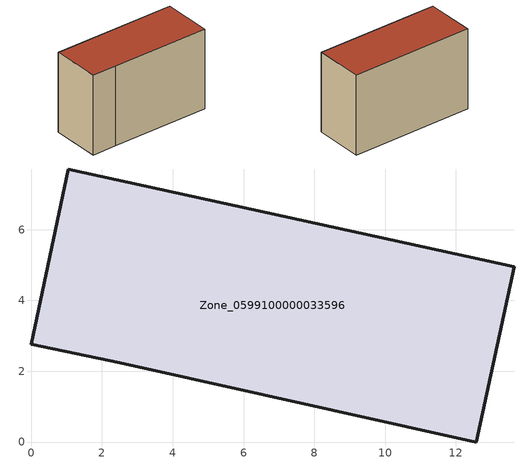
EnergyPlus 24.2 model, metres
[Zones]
Zone_0599100000033596
 floor ground (C_G): 0,2.77 1.04,7.71 13.65,4.95 12.57,0 2.5,2.24 z0
 wall outside (C_F): 12.57,0 13.65,4.95 1.04,7.71 0,2.77 2.5,2.24 12.57,0 z0:8.52
 roof outside (C_R): 1.04,7.71 0,2.77 2.5,2.24 12.57,0 13.65,4.95 z8.52
[BUILDING]
Pand.0599100000033596: North Axis=0; Terrain=City; Loads Convergence Tolerance Value=0.04; Temperature Convergence Tolerance Value=0.4; Solar Distribution=FullExterior; Maximum Number of Warmup Days=25; Minimum Number of Warmup Days=1
[Site:Location]
Rotterdam.The.Hague.AP_ZH_NLD Design_Conditions: Latitude=51.96; Longitude=4.45; Time Zone=1; Elevation=-4.5
[SITE:GROUNDTEMPERATURE:BUILDINGSURFACE]
18, 18, 18, 18, 18, 18, 18, 18, 18, 18, 18, 18
[MATERIAL] Thermal Absorptance=0.9; Solar Absorptance=0.7; Visible Absorptance=0.7
Name | Roughness | Thickness | Conductivity | Density | Specific Heat
G.TC.1975-1991 | MediumSmooth | 0.15 | 0.288461 | 540 | 1210
F.TC.1975-1991 | Rough | 0.3 | 0.230769 | 1920 | 840
R.TC.1975-1991 | MediumRough | 0.2 | 0.153846 | 1500 | 1000
[CONSTRUCTION]
C_G: G.TC.1975-1991
C_F: F.TC.1975-1991
C_R: R.TC.1975-1991
[ZONE]
Zone_0599100000033596: Type=1; Multiplier=1; Ceiling Height=Autocalculate; Volume=Autocalculate; Floor Area=autocalculate; Part of Total Floor Area=Yes
[ZONEINFILTRATION:DESIGNFLOWRATE]
Infil_Zone_0599100000033596: Zone or ZoneList or Space or SpaceList=Zone_0599100000033596; Schedule=AlwaysOn; Design Flow Rate Calculation Method=Flow/Area; Flow Rate per Floor Area=0.003; Constant Term Coefficient=1; Temperature Term Coefficient=0; Velocity Term Coefficient=0; Velocity Squared Term Coefficient=0
[HVACTEMPLATE:ZONE:IDEALLOADSAIRSYSTEM]
Zone_0599100000033596: Maximum Heating Supply Air Temperature=50; Minimum Cooling Supply Air Temperature=13; Maximum Heating Supply Air Humidity Ratio=0.0156; Minimum Cooling Supply Air Humidity Ratio=0.0077; Heating Limit=NoLimit; Cooling Limit=NoLimit; Dehumidification Control Type=ConstantSensibleHeatRatio; Cooling Sensible Heat Ratio=0.7; Dehumidification Setpoint=60; Humidification Control Type=None; Humidification Setpoint=30; Outdoor Air Method=None; Outdoor Air Flow Rate per Person=0.00944; Outdoor Air Flow Rate per Zone Floor Area=0; Outdoor Air Flow Rate per Zone=0; Demand Controlled Ventilation Type=None; Outdoor Air Economizer Type=NoEconomizer; Heat Recovery Type=None; Sensible Heat Recovery Effectiveness=0.7; Latent Heat Recovery Effectiveness=0.65
[ZONECONTROL:THERMOSTAT]
ThermostatControl_Zone_0599100000033596: Zone or ZoneList=Zone_0599100000033596; Control Type Schedule=DualSetpointControlType; Control 1=Thermostat_Zone_0599100000033596; Temperature Difference Between Cutout And Setpoint=0
[THERMOSTATSETPOINT:DUALSETPOINT]
Thermostat_Zone_0599100000033596: Heating Setpoint Temperature Schedule=HeatingSetpoint_Zone_0599100000033596; Cooling Setpoint Temperature Schedule=CoolingSetpoint_Zone_0599100000033596
[SCHEDULE:COMPACT]
HeatingSetpoint_Zone_0599100000033596: Through: 12/31, For: AllDays, Until: 24:00, 21
CoolingSetpoint_Zone_0599100000033596: Through: 12/31, For: AllDays, Until: 24:00, 24
DualSetpointControlType: Through: 12/31, For: AllDays, Until: 24:00, 4
AlwaysOn: Through: 12/31, For: AllDays, Until: 24:00, 1
